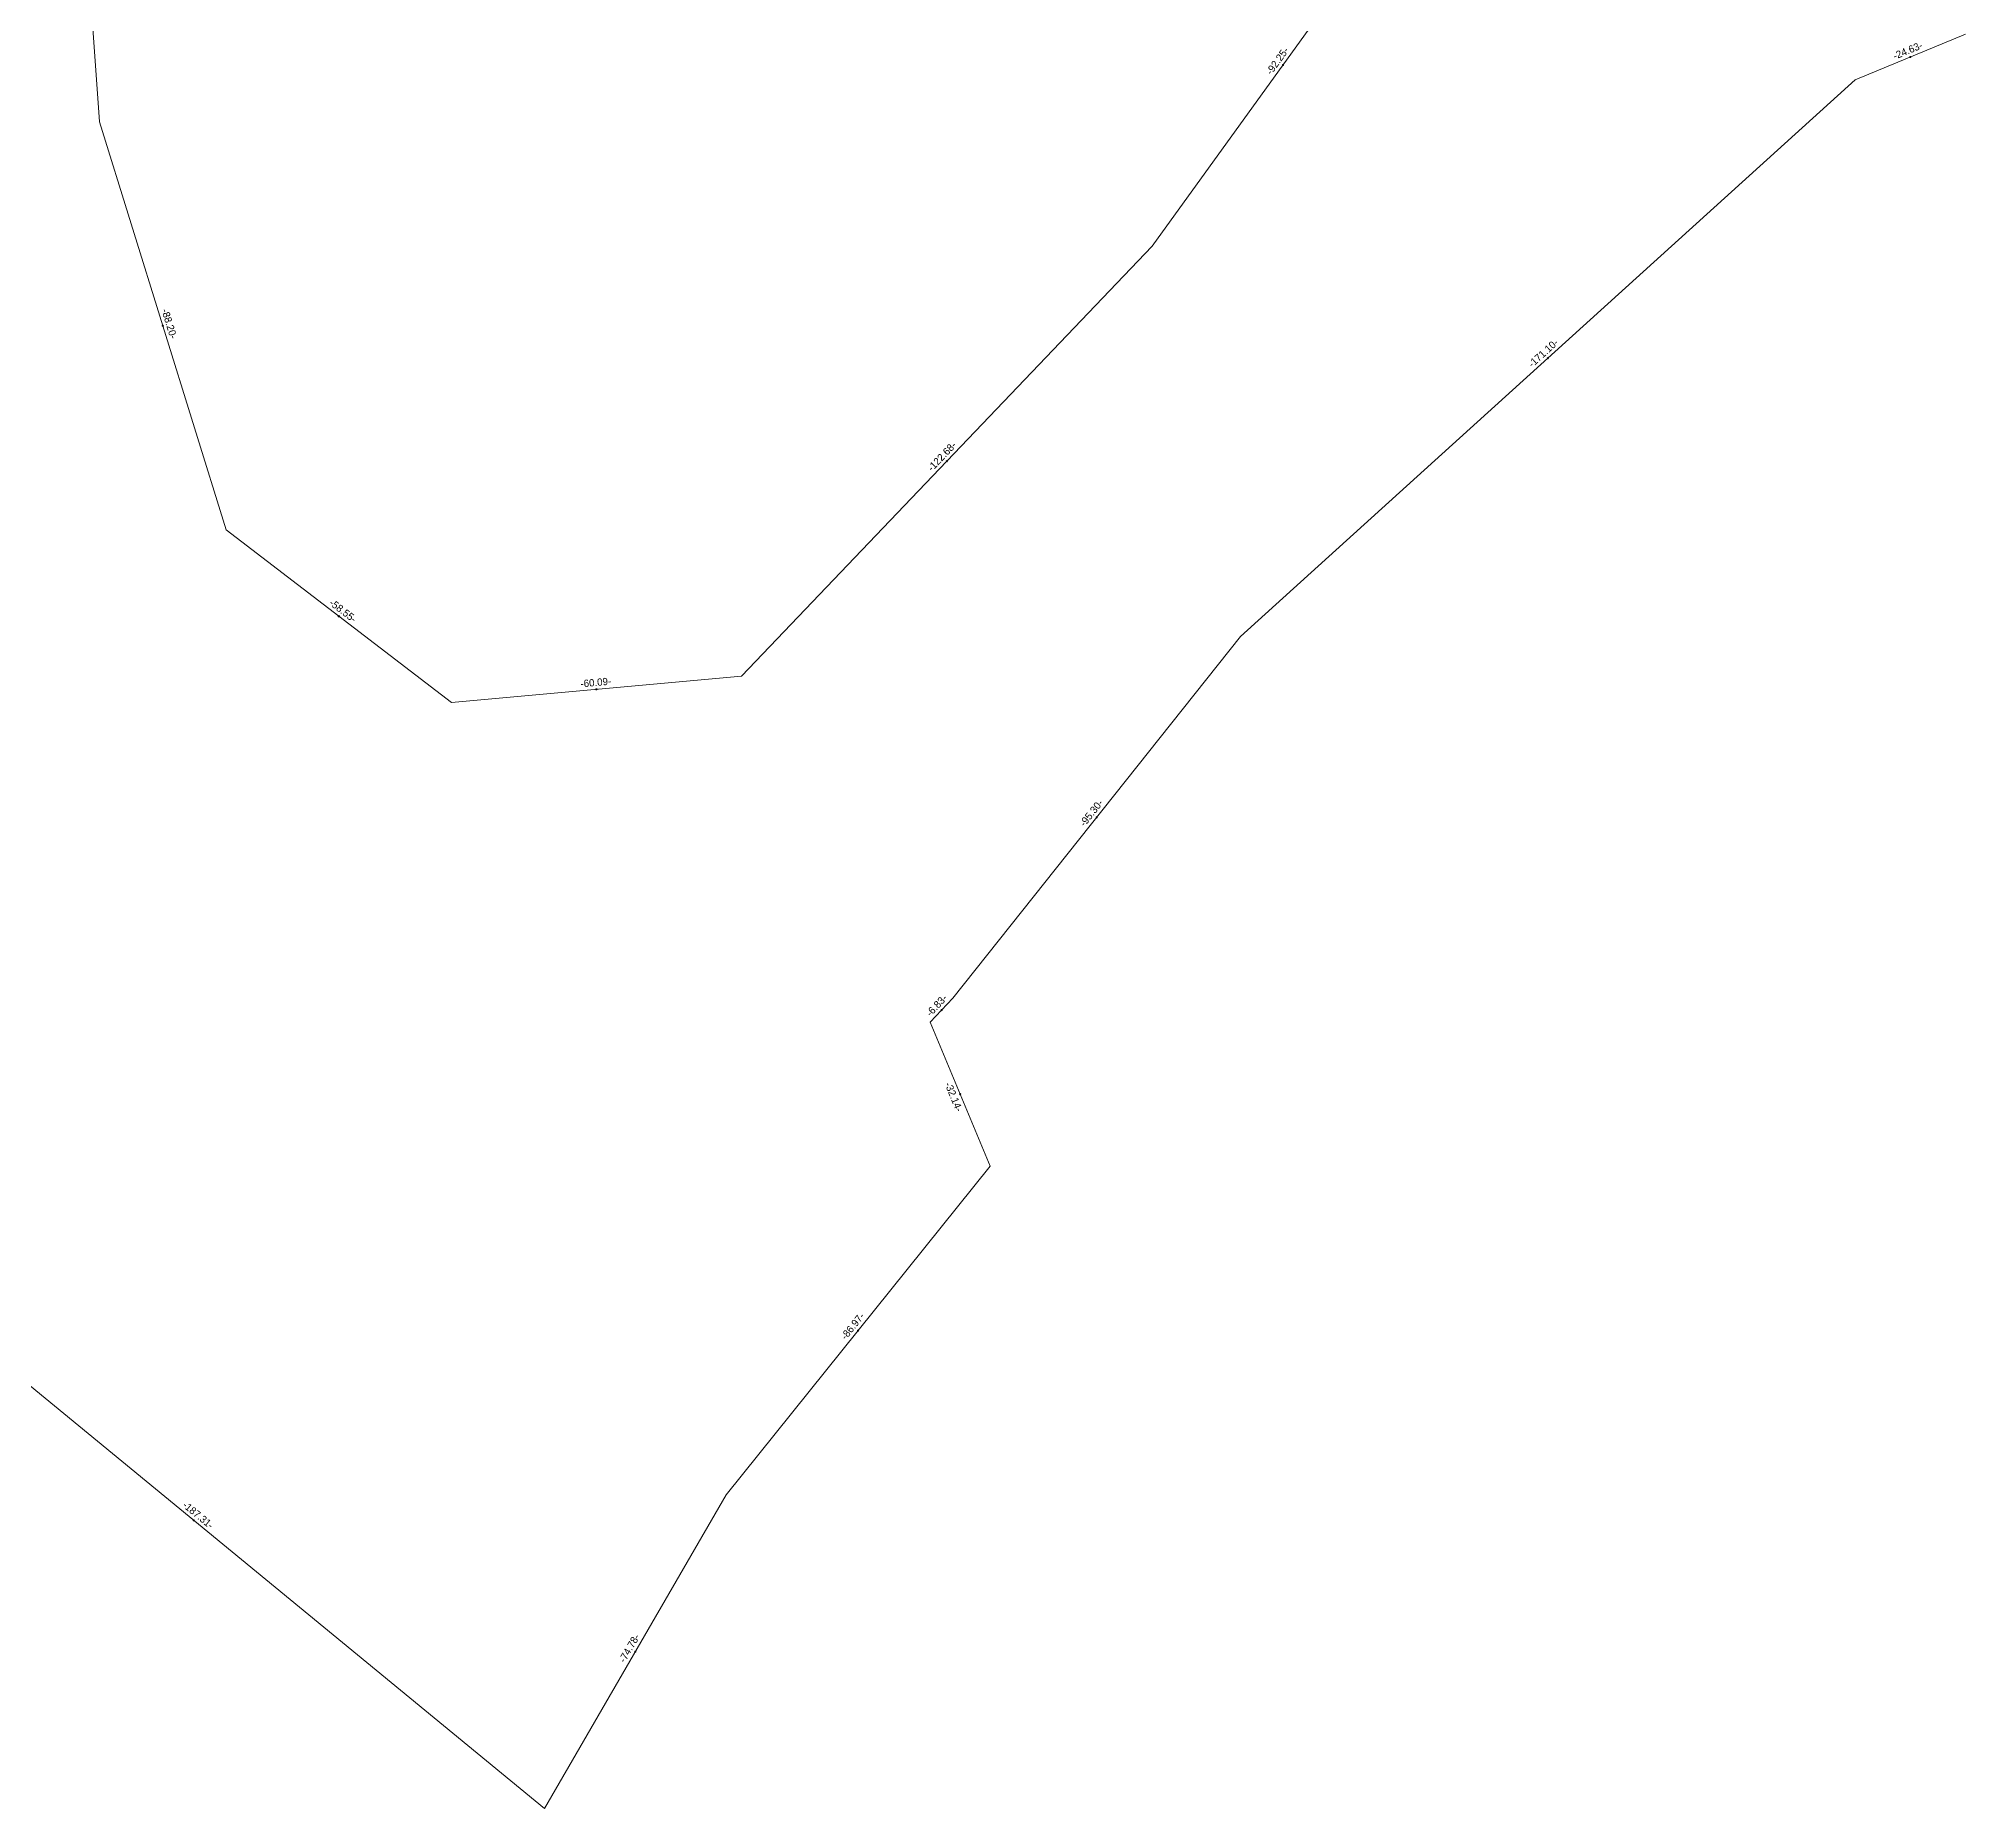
# Model space of a CAD drawing. Extents: x 197107 to 198911, y 664738 to 665947.
# Drawn here: x 197358.9 to 197756.4, y 664738.2 to 665103.4 of the extents above; entities that cross this region are included whole.
import ezdxf
from ezdxf.enums import TextEntityAlignment as Align

# ---------------------------------------------------------------- set-up
doc = ezdxf.new("R2010")
doc.units = 0
doc.header["$LTSCALE"] = 12.5
doc.header["$MEASUREMENT"] = 0
doc.layers.get('0').update_dxf_attribs({"lineweight": 0})
doc.layers.add('C1602_0', color=1, linetype='Continuous', lineweight=0)
doc.layers.add('C1609_0', color=1, linetype='Continuous', lineweight=0)
doc.styles.add('TAZAR_HEBTXT', font='HEBTXT.SHX')

# ---------------------------------------------------------------- blocks, each defined once
blk = doc.blocks.new('C1609')
blk.add_circle((0, 0), 0.1)
at = {"style": 'TAZAR_HEBTXT'}
for tag, p in [('RADIUS', (0.05, 3.11)), ('CALC_LENGTH', (0, 1.26)), ('LEGAL_LENGTH', (0, -1.15)), ('LINE_NAME', (-0.04, -3.3))]:
    blk.add_attdef(tag, text='', height=1.2, dxfattribs=at).set_placement(p, align=Align.MIDDLE)
at = {"style": 'TAZAR_HEBTXT', "flags": 1}
for tag, p in [('COMMENT', (-0.07, -6.85)), ('TOPO', (-0.07, -5.23))]:
    blk.add_attdef(tag, text='', height=1.2, dxfattribs=at).set_placement(p, align=Align.MIDDLE)

msp = doc.modelspace()

# ---------------------------------------------------------------- linework, layer by layer
at = {"layer": 'C1602_0'}
msp.add_lwpolyline([(197671.504, 665434.946), (197681.112, 665408.874), (197715.078, 665316.701), (197720.05, 665303.208), (197710.744, 665250.828), (197642.574, 665135.348), (197588.648, 665060.506), (197503.879, 664971.826), (197444.043, 664966.359), (197397.565, 665001.966), (197371.421, 665086.202), (197365.359, 665171.132), (197376.541, 665248.124), (197455.299, 665333.432), (197481.85, 665232.673), (197577.622, 665265.497), (197545.791, 665425.965), (197556.746, 665426.748), (197648.363, 665433.293)], close=True, dxfattribs=at)
msp.add_lwpolyline([(197545.791, 665425.965), (197556.746, 665426.748, -0.05169559), (197639.162, 665375.535), (197715.078, 665316.701), (197720.05, 665303.208), (197710.744, 665250.828), (197642.574, 665135.348), (197588.648, 665060.506), (197503.879, 664971.826), (197444.043, 664966.359), (197397.565, 665001.966), (197371.421, 665086.202), (197365.359, 665171.132), (197376.541, 665248.124), (197455.299, 665333.432), (197481.85, 665232.673), (197577.622, 665265.497)], format="xyb", close=True, dxfattribs=at)
for points in [[(197267.513, 665335.983), (197107.283, 664995.307), (197244.714, 664913.573), (197318.512, 664857.085), (197463.258, 664738.195), (197500.708, 664802.918), (197555.174, 664870.722), (197542.848, 664900.403), (197547.509, 664905.4), (197606.847, 664979.975), (197733.666, 665094.825), (197756.406, 665104.292)], [(197642.574, 665135.348), (197588.648, 665060.506), (197503.879, 664971.826), (197444.043, 664966.359), (197397.565, 665001.966), (197371.421, 665086.202), (197365.359, 665171.132)]]:
    msp.add_lwpolyline(points, dxfattribs=at)

# ---------------------------------------------------------------- block references
at = {"layer": 'C1609_0'}
ref = msp.add_blockref('C1609', (197745.036, 665099.5585), dxfattribs=dict(at, xscale=1.25, yscale=1.25, rotation=22.60268776))
ref.add_attrib('LEGAL_LENGTH', '-24.63-', dxfattribs={"height": 1.5, "rotation": 22.60268776, "style": 'TAZAR_HEBTXT'}).set_placement((197744.485041, 665100.881919), align=Align.MIDDLE)
ref = msp.add_blockref('C1609', (197615.611, 665097.927), dxfattribs=dict(at, xscale=1.25, yscale=1.25, rotation=54.22607135))
ref.add_attrib('LEGAL_LENGTH', '-92.25-', dxfattribs={"height": 1.5, "rotation": 54.22607135, "style": 'TAZAR_HEBTXT'}).set_placement((197614.447939, 665098.765022), align=Align.MIDDLE)
ref = msp.add_blockref('C1609', (197384.493, 665044.084), dxfattribs=dict(at, xscale=1.25, yscale=1.25, rotation=287.24257188))
ref.add_attrib('LEGAL_LENGTH', '-88.20-', dxfattribs={"height": 1.5, "rotation": 287.24257188, "style": 'TAZAR_HEBTXT'}).set_placement((197385.8621, 665044.508922), align=Align.MIDDLE)
ref = msp.add_blockref('C1609', (197670.2565, 665037.4), dxfattribs=dict(at, xscale=1.25, yscale=1.25, rotation=42.16466197))
ref.add_attrib('LEGAL_LENGTH', '-171.10-', dxfattribs={"height": 1.5, "rotation": 42.16466197, "style": 'TAZAR_HEBTXT'}).set_placement((197669.294227, 665038.462555), align=Align.MIDDLE)
ref = msp.add_blockref('C1609', (197546.2635, 665016.166), dxfattribs=dict(at, xscale=1.25, yscale=1.25, rotation=46.29171011999999))
ref.add_attrib('LEGAL_LENGTH', '-122.68-', dxfattribs={"height": 1.5, "rotation": 46.29171012, "style": 'TAZAR_HEBTXT'}).set_placement((197545.227252, 665017.156547), align=Align.MIDDLE)
ref = msp.add_blockref('C1609', (197420.804, 664984.1625), dxfattribs=dict(at, xscale=1.25, yscale=1.25, rotation=322.54411587))
ref.add_attrib('LEGAL_LENGTH', '-58.55-', dxfattribs={"height": 1.5, "rotation": 322.54411587, "style": 'TAZAR_HEBTXT'}).set_placement((197421.675799, 664985.300463), align=Align.MIDDLE)
ref = msp.add_blockref('C1609', (197473.961, 664969.0925), dxfattribs=dict(at, xscale=1.25, yscale=1.25, rotation=5.22041503))
ref.add_attrib('LEGAL_LENGTH', '-60.09-', dxfattribs={"height": 1.5, "rotation": 5.22041503, "style": 'TAZAR_HEBTXT'}).set_placement((197473.830567, 664970.520078), align=Align.MIDDLE)
ref = msp.add_blockref('C1609', (197577.178, 664942.6875), dxfattribs=dict(at, xscale=1.25, yscale=1.25, rotation=51.49135842999999))
ref.add_attrib('LEGAL_LENGTH', '-95.30-', dxfattribs={"height": 1.5, "rotation": 51.49135843, "style": 'TAZAR_HEBTXT'}).set_placement((197576.056247, 664943.580059), align=Align.MIDDLE)
ref = msp.add_blockref('C1609', (197545.1785, 664902.9015), dxfattribs=dict(at, xscale=1.25, yscale=1.25, rotation=46.99250577))
ref.add_attrib('LEGAL_LENGTH', '-6.83-', dxfattribs={"height": 1.5, "rotation": 46.99250577, "style": 'TAZAR_HEBTXT'}).set_placement((197544.130214, 664903.879299), align=Align.MIDDLE)
ref = msp.add_blockref('C1609', (197549.011, 664885.5625), dxfattribs=dict(at, xscale=1.25, yscale=1.25, rotation=292.55225683))
ref.add_attrib('LEGAL_LENGTH', '-32.14-', dxfattribs={"height": 1.5, "rotation": 292.55225683, "style": 'TAZAR_HEBTXT'}).set_placement((197547.687097, 664885.012706), align=Align.MIDDLE)
ref = msp.add_blockref('C1609', (197527.941, 664836.82), dxfattribs=dict(at, xscale=1.25, yscale=1.25, rotation=51.22557647))
ref.add_attrib('LEGAL_LENGTH', '-86.97-', dxfattribs={"height": 1.5, "rotation": 51.22557647, "style": 'TAZAR_HEBTXT'}).set_placement((197526.823399, 664837.717753), align=Align.MIDDLE)
ref = msp.add_blockref('C1609', (197390.885, 664797.64), dxfattribs=dict(at, xscale=1.25, yscale=1.25, rotation=320.60134842))
ref.add_attrib('LEGAL_LENGTH', '-187.31-', dxfattribs={"height": 1.5, "rotation": 320.60134842, "style": 'TAZAR_HEBTXT'}).set_placement((197391.794876, 664798.747754), align=Align.MIDDLE)
ref = msp.add_blockref('C1609', (197481.983, 664770.5565), dxfattribs=dict(at, xscale=1.25, yscale=1.25, rotation=59.94548209999999))
ref.add_attrib('LEGAL_LENGTH', '-74.78-', dxfattribs={"height": 1.5, "rotation": 59.9454821, "style": 'TAZAR_HEBTXT'}).set_placement((197480.742214, 664771.274443), align=Align.MIDDLE)

doc.saveas('drawing.dxf')
